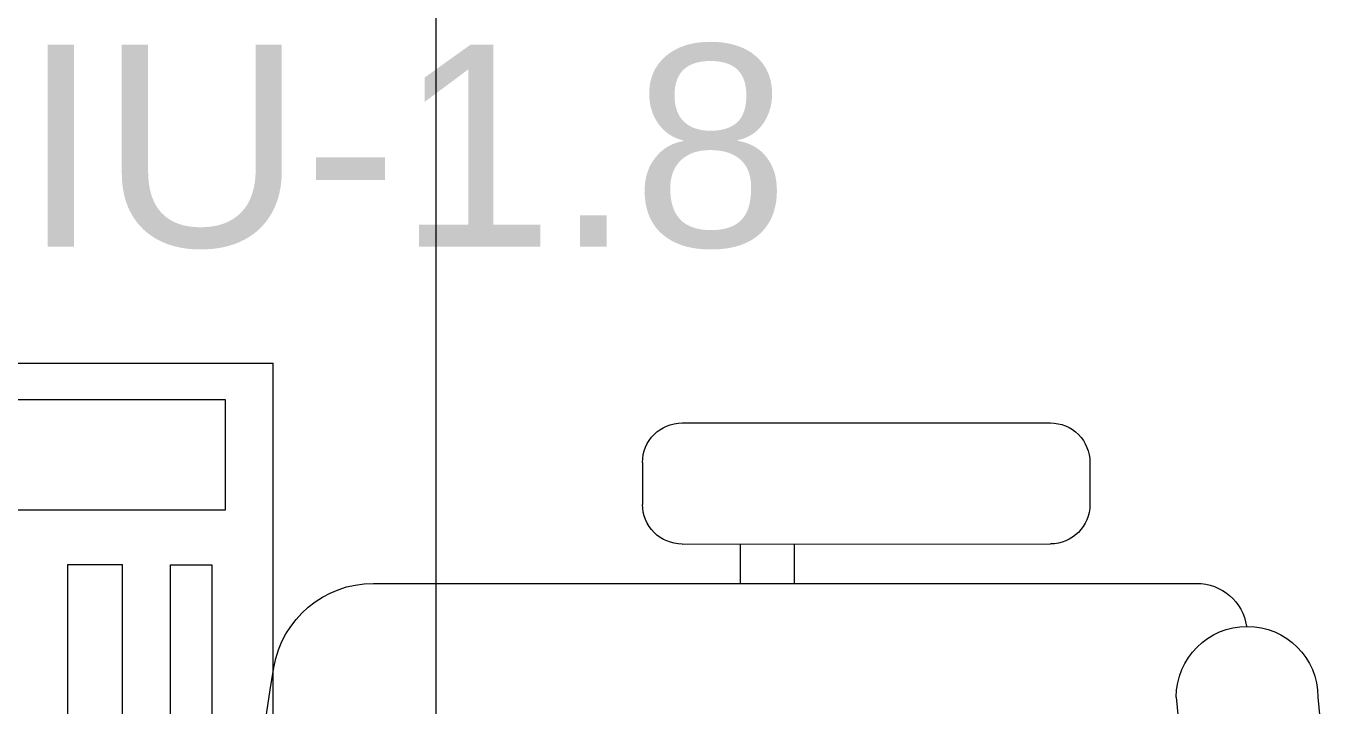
# Model space of a CAD drawing. Header units: millimetres. Extents: x -160614 to 59925, y -157025 to 0.
# Drawn here: x -46436 to -45788, y -99984 to -99648 of the extents above; entities that cross this region are included whole.
import ezdxf

# ---------------------------------------------------------------- set-up
doc = ezdxf.new("R2010")
doc.units = ezdxf.units.MM
doc.header["$LTSCALE"] = 8
doc.layers.get('0').update_dxf_attribs({"color": 9, "lineweight": 5})
doc.layers.add('72_EGR_EQP_TAG', color=9, linetype='Continuous', lineweight=5)
doc.layers.add('LOADING', color=9, linetype='Continuous', lineweight=5)
doc.layers.add('A-EXH', color=1, linetype='Continuous')
doc.layers.add('A-Wall-cmu-patt', color=9, linetype='Continuous')
doc.layers.get('0').off()
doc.layers.get('0').freeze()
doc.styles.add('ARIAL', font='arial.ttf')

# ---------------------------------------------------------------- blocks, each defined once
blk = doc.blocks.new('HVACFF')
at = {"layer": 'A-Wall-cmu-patt', "color": 4, "style": 'ARIAL'}
blk.add_text('IU-1.8', height=100, dxfattribs=at).set_placement((-46438.2, -99756.85))
blk.add_text('IU-1.8', height=100, dxfattribs=at).set_placement((-46438.2, -99756.85))
blk = doc.blocks.new('ITCWLS1-P')
at = {"layer": 'LOADING'}
for p in [(0, 0.45), (-0.17, 0)]:
    blk.add_line(p, (0, 0), dxfattribs=at)
for points in [[(-0.1019, 0.19536), (-0.07466, 0.19536), (-0.07466, 0.09996), (-0.1019, 0.09996)], [(-0.03039, 0.19536), (-0.05082, 0.19536), (-0.05082, 0.09996), (-0.03039, 0.09996)], [(-0.14957, 0.0727), (-0.02358, 0.0727), (-0.02358, 0.01818), (-0.14957, 0.01818)]]:
    blk.add_lwpolyline(points, close=True, dxfattribs=at)
blk = doc.blocks.new('GF21018-P')
for p, q in [((-0.2207, 0.47563), (-0.2207, 0.0675)), ((-0.2806, 0.34221), (-0.25983, 0.34221)), ((-0.30021, 0.32259), (-0.30021, 0.14)), ((-0.24021, 0.32259), (-0.24021, 0.14)), ((-0.24021, 0.29372), (-0.2207, 0.29372)), ((-0.24021, 0.26708), (-0.2207, 0.26708)), ((-0.2806, 0.12039), (-0.25983, 0.12039))]:
    blk.add_line(p, q)
for centre, radius, start, end in [((-0.0001, -0.52948), 1.06948, 80.36712, 99.63288), ((-0.1707, 0.47563), 0.05, 99.63288, 180), ((-0.2806, 0.32259), 0.01962, 90, 180), ((-0.25983, 0.32259), 0.01962, 360, 90), ((-0.2806, 0.14), 0.01962, 180, 270), ((-0.25983, 0.14), 0.01962, 270, 360), ((-0.16429, 0.0425), 0.03511, 90, 270), ((0, 1.84674), 1.77674, 264.69456, 275.30527), ((-0.1957, 0.0675), 0.025, 180, 261.47208), ((0, 1.83136), 1.83136, 264.85322, 275.14698)]:
    blk.add_arc(centre, radius, start, end)
blk = doc.blocks.new('1stF')
at = {"layer": 'LOADING', "color": 9}
blk.add_line((-46232.78, -101113.09, 0), (-46232.78, -99212.19, 0), dxfattribs=at)
at = {"layer": 'LOADING', "color": 9, "extrusion": (8.01373e-06, -1.93988e-16, 1), "xscale": -1000.00000000001, "yscale": 1000.00000000001, "zscale": 1000.00000000001, "rotation": 180}
blk.add_blockref('ITCWLS1-P', (-46313.58, -99814.56, -0.37), dxfattribs=at)
at = {"layer": 'LOADING', "color": 9, "extrusion": (7.77426e-06, 2.24021e-05, 1), "xscale": -1000, "yscale": 1000.000000000001, "zscale": 1000, "rotation": 90.00141075505213}
blk.add_blockref('GF21018-P', (-45788.3, -100144.44, -2.59), dxfattribs=at)

msp = doc.modelspace()

# ---------------------------------------------------------------- block references
at = {"layer": '72_EGR_EQP_TAG'}
msp.add_blockref('1stF', (0, 0), dxfattribs=at)
at = {"layer": 'A-EXH'}
msp.add_blockref('HVACFF', (0, 0), dxfattribs=at)

doc.saveas('drawing.dxf')
